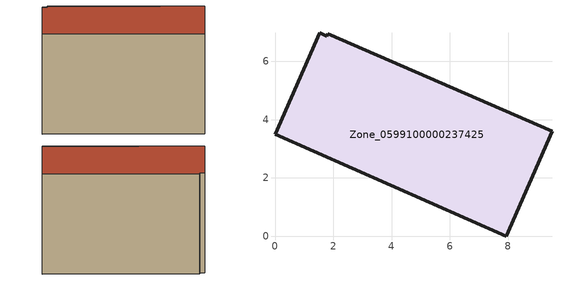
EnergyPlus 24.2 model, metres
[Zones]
Zone_0599100000237425
 floor ground (C_G): 7.93,0 0,3.49 1.53,6.97 1.77,6.87 1.82,6.95 9.51,3.59 z0
 wall outside (C_F): 7.93,0 9.51,3.59 1.82,6.95 1.77,6.87 1.53,6.97 0,3.49 7.93,0 z0:5.75
 roof outside (C_R): 0,3.49 7.93,0 9.51,3.59 1.82,6.95 1.77,6.87 1.53,6.97 z5.75
[BUILDING]
Pand.0599100000237425: North Axis=0; Terrain=City; Loads Convergence Tolerance Value=0.04; Temperature Convergence Tolerance Value=0.4; Solar Distribution=FullExterior; Maximum Number of Warmup Days=25; Minimum Number of Warmup Days=1
[Site:Location]
Rotterdam.The.Hague.AP_ZH_NLD Design_Conditions: Latitude=51.96; Longitude=4.45; Time Zone=1; Elevation=-4.5
[SITE:GROUNDTEMPERATURE:BUILDINGSURFACE]
18, 18, 18, 18, 18, 18, 18, 18, 18, 18, 18, 18
[MATERIAL] Thermal Absorptance=0.9; Solar Absorptance=0.7; Visible Absorptance=0.7
Name | Roughness | Thickness | Conductivity | Density | Specific Heat
G.TI.1946-1964 | MediumSmooth | 0.15 | 1 | 540 | 1210
F.TI.1946-1964 | Rough | 0.3 | 0.857143 | 1920 | 840
R.TI.1946-1964 | MediumRough | 0.2 | 0.277778 | 1500 | 1000
[CONSTRUCTION]
C_G: G.TI.1946-1964
C_F: F.TI.1946-1964
C_R: R.TI.1946-1964
[ZONE]
Zone_0599100000237425: Type=1; Multiplier=1; Ceiling Height=Autocalculate; Volume=Autocalculate; Floor Area=autocalculate; Part of Total Floor Area=Yes
[ZONEINFILTRATION:DESIGNFLOWRATE]
Infil_Zone_0599100000237425: Zone or ZoneList or Space or SpaceList=Zone_0599100000237425; Schedule=AlwaysOn; Design Flow Rate Calculation Method=Flow/Area; Flow Rate per Floor Area=0.003; Constant Term Coefficient=1; Temperature Term Coefficient=0; Velocity Term Coefficient=0; Velocity Squared Term Coefficient=0
[HVACTEMPLATE:ZONE:IDEALLOADSAIRSYSTEM]
Zone_0599100000237425: Maximum Heating Supply Air Temperature=50; Minimum Cooling Supply Air Temperature=13; Maximum Heating Supply Air Humidity Ratio=0.0156; Minimum Cooling Supply Air Humidity Ratio=0.0077; Heating Limit=NoLimit; Cooling Limit=NoLimit; Dehumidification Control Type=ConstantSensibleHeatRatio; Cooling Sensible Heat Ratio=0.7; Dehumidification Setpoint=60; Humidification Control Type=None; Humidification Setpoint=30; Outdoor Air Method=None; Outdoor Air Flow Rate per Person=0.00944; Outdoor Air Flow Rate per Zone Floor Area=0; Outdoor Air Flow Rate per Zone=0; Demand Controlled Ventilation Type=None; Outdoor Air Economizer Type=NoEconomizer; Heat Recovery Type=None; Sensible Heat Recovery Effectiveness=0.7; Latent Heat Recovery Effectiveness=0.65
[ZONECONTROL:THERMOSTAT]
ThermostatControl_Zone_0599100000237425: Zone or ZoneList=Zone_0599100000237425; Control Type Schedule=DualSetpointControlType; Control 1=Thermostat_Zone_0599100000237425; Temperature Difference Between Cutout And Setpoint=0
[THERMOSTATSETPOINT:DUALSETPOINT]
Thermostat_Zone_0599100000237425: Heating Setpoint Temperature Schedule=HeatingSetpoint_Zone_0599100000237425; Cooling Setpoint Temperature Schedule=CoolingSetpoint_Zone_0599100000237425
[SCHEDULE:COMPACT]
HeatingSetpoint_Zone_0599100000237425: Through: 12/31, For: AllDays, Until: 24:00, 21
CoolingSetpoint_Zone_0599100000237425: Through: 12/31, For: AllDays, Until: 24:00, 24
DualSetpointControlType: Through: 12/31, For: AllDays, Until: 24:00, 4
AlwaysOn: Through: 12/31, For: AllDays, Until: 24:00, 1
